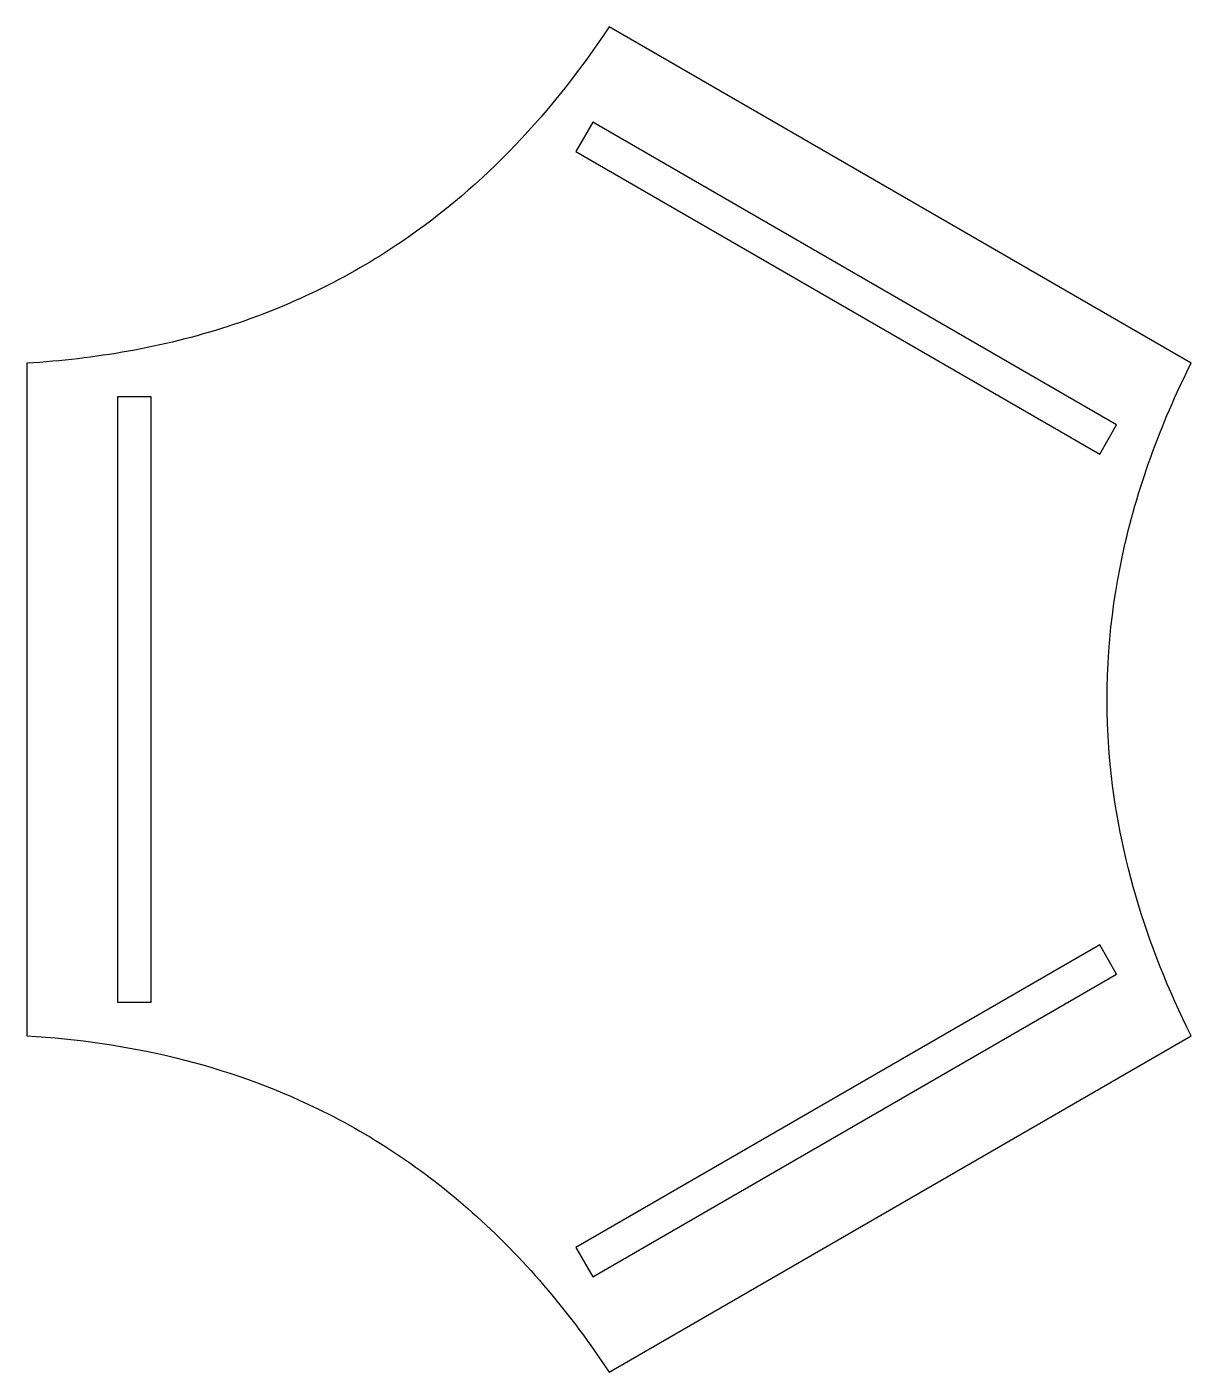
# Model space of a CAD drawing. Header units: millimetres. Extents: x -149 to -11, y 80 to 240.
import ezdxf

# ---------------------------------------------------------------- set-up
doc = ezdxf.new("R2010")
doc.units = ezdxf.units.MM
doc.layers.get('0').update_dxf_attribs({"linetype": 'CONTINUOUS'})

msp = doc.modelspace()

# ---------------------------------------------------------------- linework, layer by layer
for p, q in [((-10.72, 200), (-80, 240)), ((-149.28, 200), (-149.28, 120)), ((-80, 80), (-10.72, 120))]:
    msp.add_line(p, q)
for points in [[(-81.94, 228.65), (-83.94, 225.18), (-21.58, 189.18), (-19.58, 192.65)], [(-138.48, 124), (-134.48, 124), (-134.48, 196), (-138.48, 196)], [(-83.94, 94.82), (-81.94, 91.35), (-19.58, 127.35), (-21.58, 130.82)]]:
    msp.add_lwpolyline(points, close=True)
for points in [[(-80, 240), (-86.64, 229.94), (-94.77, 221.16), (-111.15, 210.07), (-118.03, 206.74), (-133.13, 201.86), (-141.15, 200.49), (-149.28, 200)], [(-10.72, 120), (-16.11, 130.78), (-19.64, 142.21), (-21.07, 161.94), (-20.5, 169.57), (-17.18, 185.08), (-14.36, 192.72), (-10.72, 200)], [(-149.28, 120), (-137.25, 119.28), (-125.58, 116.62), (-107.79, 107.99), (-101.46, 103.69), (-89.69, 93.06), (-84.49, 86.8), (-80, 80)]]:
    msp.add_open_spline(points, degree=3, knots=[0, 0, 0, 0, 3.616429, 3.616429, 5.932903, 5.932903, 8.375691, 8.375691, 8.375691, 8.375691])

doc.saveas('drawing.dxf')
